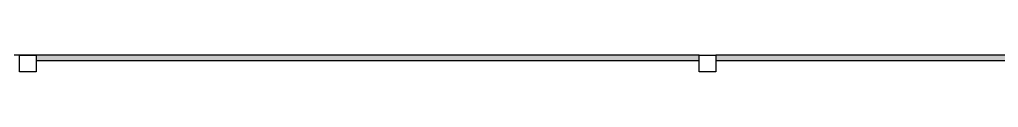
# Model space of a CAD drawing. Header units: millimetres. Extents: x 776 to 1595, y 411 to 1258.
# Drawn here: x 882.78 to 891.58, y 454.54 to 454.69 of the extents above; entities that cross this region are included whole.
import ezdxf

# ---------------------------------------------------------------- set-up
doc = ezdxf.new("R2010")
doc.units = ezdxf.units.MM
doc.layers.add('pena02', color=2, linetype='Continuous')
doc.layers.add('pena04', color=4, linetype='Continuous')

msp = doc.modelspace()

# ---------------------------------------------------------------- hatches: boundary and pattern name
at = {"layer": 'pena02'}
for points in [[(888.8901, 454.6364), (888.8901, 454.6864), (882.9318, 454.6864), (882.9318, 454.6364)], [(895.1735, 454.6364), (895.1735, 454.6864), (889.0401, 454.6864), (889.0401, 454.6364)]]:
    msp.add_hatch(color=0, dxfattribs=at).paths.add_polyline_path(points)

# ---------------------------------------------------------------- linework, layer by layer
at = {"layer": 'pena02', "color": 0}
for p, q in [((888.8901, 454.6864), (882.7318, 454.6864)), ((897.4151, 454.6864), (889.0401, 454.6864)), ((888.8901, 454.6364), (882.9318, 454.6364)), ((895.2235, 454.6364), (889.0401, 454.6364))]:
    msp.add_line(p, q, dxfattribs=at)
at = {"layer": 'pena04', "color": 0}
for points in [[(882.7818, 454.5364), (882.7818, 454.6864), (882.9318, 454.6864), (882.9318, 454.5364)], [(888.8901, 454.5364), (888.8901, 454.6864), (889.0401, 454.6864), (889.0401, 454.5364)]]:
    msp.add_lwpolyline(points, close=True, dxfattribs=at)

doc.saveas('drawing.dxf')
